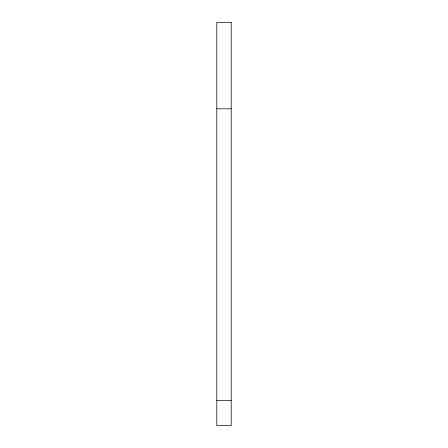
<?xml version="1.0" encoding="UTF-8"?>
<svg xmlns="http://www.w3.org/2000/svg" width="448" height="448" viewBox="0 0 448 448"><rect width="100%" height="100%" fill="white"/><g stroke="black" fill="none" stroke-linecap="round" stroke-linejoin="round"><path stroke-width="0.67" d="M216.798 108.802L231.202 108.802M216.798 400.546L231.202 400.546M231.202 22.4L216.798 22.4L216.798 425.6L231.202 425.6L231.202 22.4"/></g></svg>
